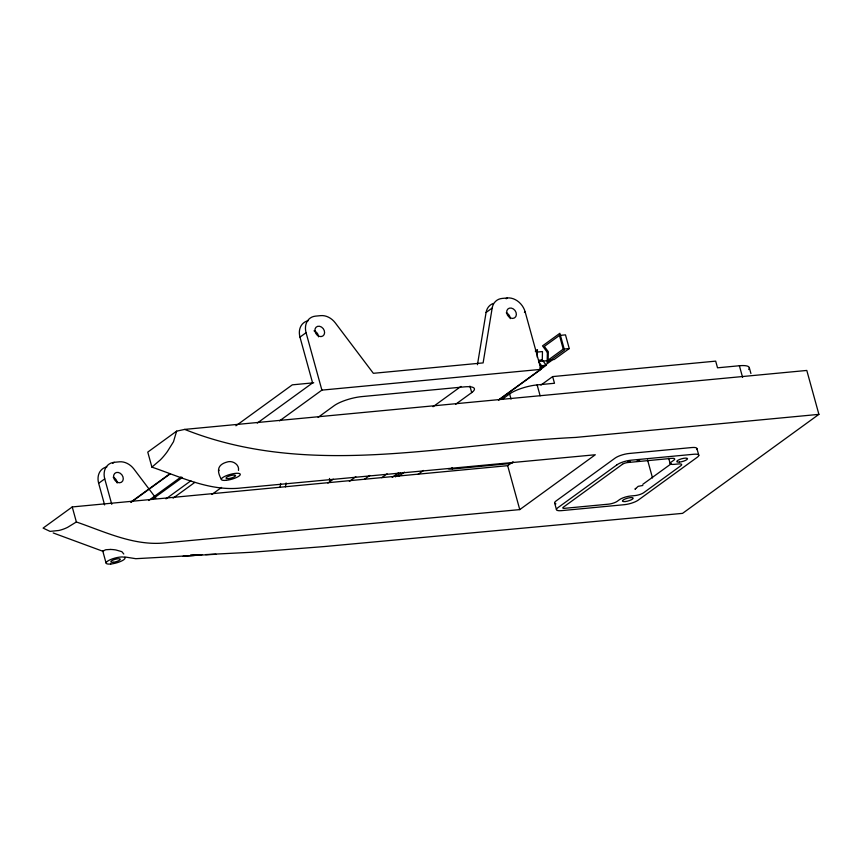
<?xml version="1.0" encoding="UTF-8"?>
<svg xmlns="http://www.w3.org/2000/svg" width="862" height="862" viewBox="0 0 862 862"><rect width="100%" height="100%" fill="white"/><g stroke="black" fill="none" stroke-linecap="round" stroke-linejoin="round"><path stroke-width="1.29" d="M123.794 554.018L121.833 551.658L115.874 549.967A11.206 3.103 6.1 0 0 110.508 549.45M537.274 357.245L537.435 349.573L535.27 351.146M498.408 400L546.239 365.262L542.284 359.917L542.467 351.577L536.455 352.138M548.124 360.1L548.318 351.75L544.353 346.405L559.47 335.437L565.483 334.865L569.254 348.56L554.137 359.529L548.124 360.1L563.242 349.121L569.254 348.56M238.483 470.393C239.539 464.909 233.246 460.664 228.214 461.73C218.301 464.015 215.92 469.628 221.308 479.261M280.01 487.386L280.656 483.474M285.462 486.879L286.109 482.957M477.451 364.712L486.082 312.475A16.389 13.059 54 0 1 493.323 303.446M498.635 400.108L540.991 369.356L525.173 311.925A16.389 13.059 54 0 0 507.298 297.95L502.083 298.446A16.389 13.059 54 0 0 492.18 308.046L483.119 362.902L373.354 373.311L335.307 322.916A16.389 13.059 54 0 0 320.761 315.632L315.535 316.128A16.389 13.059 54 0 0 306.075 332.689L299.976 337.117L312.594 382.911L257.275 423.08M176.613 431.162L173.488 441.764L167.422 451.472A120.874 65.997 84.6 0 1 160.138 460.092L151.906 467.129L147.768 452.108L176.613 431.162L184.683 429.405L806.8 370.445L818.9 414.363L682.553 513.364L324.284 546.562L252.092 552.24L205.619 554.611M635.693 488.463L634.982 489.239L638.171 486.34L642.826 485.457M106.048 562.951L102.772 551.055L105.81 549.73L110.508 549.45M112.685 463.422L114.204 462.312L119.43 461.816A16.389 13.059 54 0 1 133.976 469.1L155.839 498.042M104.604 504.927L98.656 483.302L104.744 478.873A16.389 13.059 54 0 1 114.204 462.312M513.062 461.752L507.664 465.674L72.236 506.942L43.1 528.094L50.082 531.391L58.681 530.496A120.852 65.975 84.6 0 0 67.592 527.35L76.373 521.973C105.024 531.822 134.343 546.292 165.515 542.844L519.764 509.604L595.297 454.759L241.048 488C209.897 491.512 180.503 476.837 151.906 467.129M130.712 502.18L169.749 473.831M235.919 425.785L292.315 384.84L313.725 382.803M131.272 502.158L170.245 473.852M148.652 500.488L181.16 476.891M152.068 499.464L182.442 477.419M165.978 498.861L190.879 480.78M173.111 498.15L194.834 482.375M279.547 420.871L321.892 390.12L540.991 369.356M211.89 494.454L221.556 487.439M318.1 417.337L334.219 405.636A20.807 5.355 -15.4 0 1 361.738 396.606L464.51 386.866A20.807 5.355 -15.4 0 1 471.708 392.598L455.578 404.31M486.082 312.475L492.18 308.046M506.156 298.78L507.298 297.95M524.408 312.475L525.173 311.925M327.883 483.065L333.26 479.164M433.026 406.724L460.976 386.435M349.369 481.427L355.812 476.74M364.303 479.38L369.723 475.458M381.694 477.71L387.113 473.777M539.903 367.934L542.069 366.361L538.599 361.684M540.032 368.893L551.971 360.23L538.588 361.49M392.21 477.376L398.718 472.645M400.636 473.066L396.283 476.233A20.807 5.355 -15.4 0 0 395.432 476.891M501.986 399.472L509.614 393.934A20.807 5.355 -15.4 0 1 537.134 384.915L554.492 383.267L552.65 376.586L715.686 361.135L717.529 367.815L739.391 365.747A20.807 5.355 -15.4 0 1 748.712 369.507M399.02 476.093L404.461 472.139M418.005 474.412L423.457 470.458M540.916 385.098L552.65 376.586M671.218 463.756L642.858 484.293M538.675 360.262L542.284 359.917M540.226 365.833L546.239 365.262M818.9 414.363L575.687 437.422C445.956 443.607 309.932 479.38 184.683 429.405M448.014 468.551A9.827 2.532 -15.4 0 0 452.41 469.014L508.192 463.734A9.827 2.532 -15.4 0 0 512.491 462.98M627.784 461.816L630.424 461.569M637.007 460.944L639.647 460.696M124.85 556.96L135.797 558.695L215.942 554.255M183.132 556.216L194.295 555.484M201.945 554.697L190.674 554.88M53.196 532.953L103.548 551.518L102.772 551.055M218.646 469.704L219.067 470.641M749.315 367.708L750.921 373.526M739.391 365.747L742.591 377.373M696.959 448.682L698.813 455.395M668.707 458.315L670.13 463.476M647.556 459.942L652.512 477.947M559.47 335.437L563.242 349.121M537.134 384.915L540.14 395.82M554.589 502.794L556.432 509.507M509.614 393.934L511.037 399.106M507.664 465.674L519.764 509.604M469.919 386.133L471.708 392.598M452.011 467.57L452.41 469.014M306.075 332.689L321.892 390.12M329.446 478.464L330.502 482.278M104.744 478.873L111.758 504.313M72.236 506.942L76.373 521.973M98.656 483.302A16.389 13.059 54 0 1 106.899 466.913M113.181 477.192A5.571 4.439 54 0 1 117.178 483.011M299.976 337.117A16.389 13.059 54 0 1 308.23 320.739M506.274 312.831A5.571 4.439 54 0 1 510.272 318.649M314.027 330.836A5.571 4.439 54 0 1 318.509 336.827M696.604 449.49A10.506 2.705 -15.4 0 0 691.938 447.529L629.077 453.487A10.506 2.705 -15.4 0 0 615.188 458.045L555.979 501.037A10.506 2.705 -15.4 0 0 555.915 503.85M547.37 352.429L547.144 362.676L564.481 350.091L559.858 333.292L542.521 345.877L547.37 352.429M617.041 464.769L557.822 507.75A10.506 2.705 -15.4 0 0 561.453 510.649L624.325 504.69A10.506 2.705 -15.4 0 0 638.214 500.132L697.423 457.14A10.506 2.705 -15.4 0 0 693.791 454.252L630.93 460.211A10.506 2.705 -15.4 0 0 617.041 464.769M622.504 464.241L563.295 507.233A3.944 1.013 -15.4 0 0 564.664 508.321L608.54 504.162A6.551 1.681 -15.4 0 0 617.203 501.328L619.606 499.583A8.189 2.112 -15.4 0 1 630.445 496.027L634.949 495.596A6.551 1.681 -15.4 0 0 643.623 492.762L680.818 465.749A6.551 1.681 -15.4 0 0 678.556 463.939L674.041 464.37A8.189 2.112 -15.4 0 1 671.207 462.107L673.868 460.179A6.551 1.681 -15.4 0 0 671.606 458.368L627.73 462.538A3.944 1.013 -15.4 0 0 622.504 464.241M113.612 477.257A5.571 4.439 54 0 0 121.456 482.246A5.571 4.439 54 0 0 120.184 473.238A5.571 4.439 54 0 0 113.612 477.257M506.694 312.895A5.571 4.439 54 0 0 514.549 317.884A5.571 4.439 54 0 0 513.267 308.876A5.571 4.439 54 0 0 506.694 312.895M314.942 331.073A5.571 4.439 54 0 0 322.787 336.061A5.571 4.439 54 0 0 321.504 327.054A5.571 4.439 54 0 0 314.942 331.073M228.408 478.593A4.913 1.261 -15.4 0 0 235.552 475.641A4.913 1.261 -15.4 0 0 228.452 476.309A4.913 1.261 -15.4 0 0 228.408 478.593M113.148 562.272A4.913 1.261 -15.4 0 0 120.303 559.319A4.913 1.261 -15.4 0 0 113.202 559.998A4.913 1.261 -15.4 0 0 113.148 562.272M110.756 564.017A9.827 2.532 -15.4 0 0 125.055 558.113A9.827 2.532 -15.4 0 0 110.853 559.46A9.827 2.532 -15.4 0 0 110.756 564.017M226.006 480.339A9.827 2.532 -15.4 0 0 240.304 474.434A9.827 2.532 -15.4 0 0 226.103 475.781A9.827 2.532 -15.4 0 0 226.006 480.339M625.058 501.565A5.571 1.433 -15.4 0 0 633.161 498.225A5.571 1.433 -15.4 0 0 625.112 498.99A5.571 1.433 -15.4 0 0 625.058 501.565M679.407 462.097A5.571 1.433 -15.4 0 0 687.52 458.756A5.571 1.433 -15.4 0 0 679.471 459.521A5.571 1.433 -15.4 0 0 679.407 462.097"/></g></svg>
